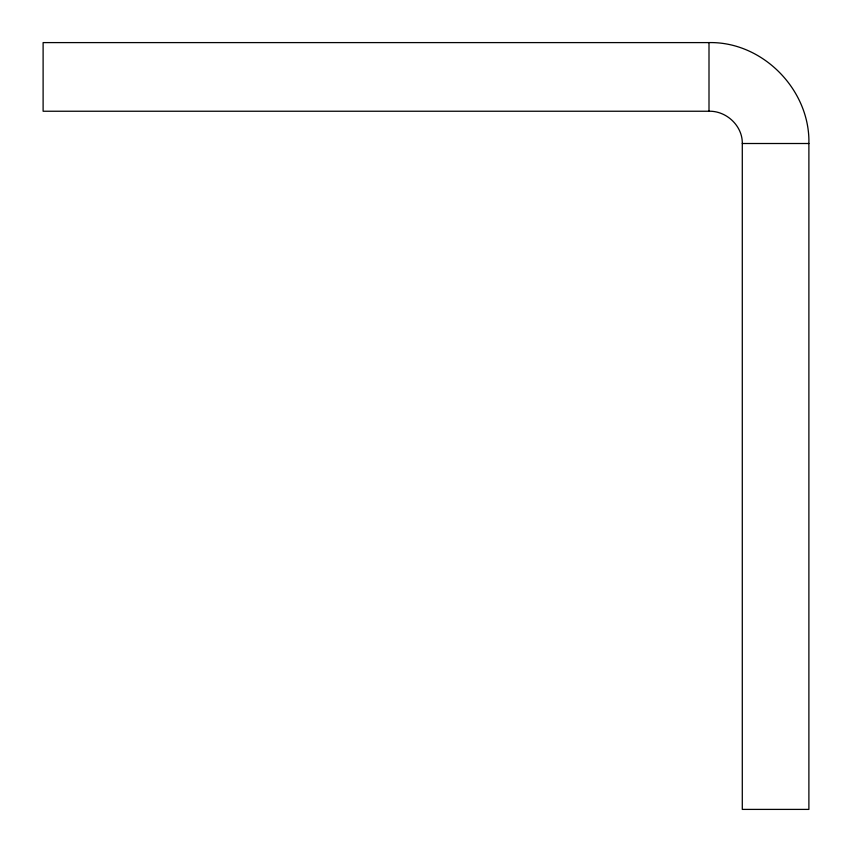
<?xml version="1.0" encoding="UTF-8"?>
<svg xmlns="http://www.w3.org/2000/svg" width="852" height="852" viewBox="0 0 852 852"><rect width="100%" height="100%" fill="white"/><g stroke="black" fill="none" stroke-linecap="round" stroke-linejoin="round"><path stroke-width="1.28" d="M709.002 42.6L43.111 42.6L43.111 111.239L709.002 111.239C726.415 110.76 742.635 125.883 742.294 143.509L742.294 809.4L808.889 809.4L808.889 143.509C810.188 89.971 762.753 41.439 709.002 42.6L709.002 111.239M742.294 143.509L808.889 143.509"/></g></svg>
